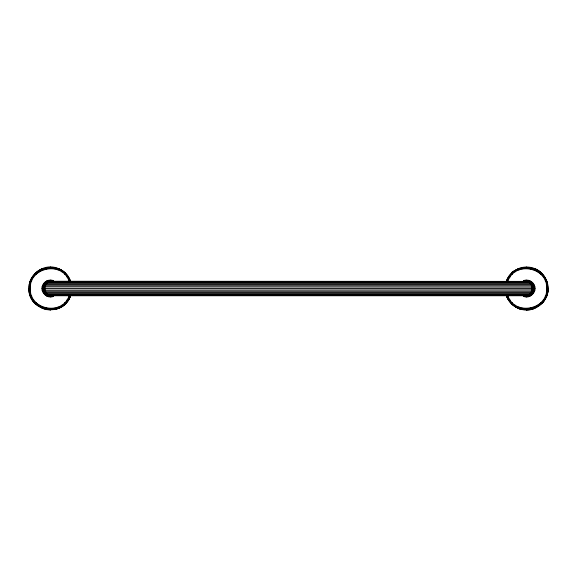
<?xml version="1.0" encoding="UTF-8"?>
<svg xmlns="http://www.w3.org/2000/svg" width="577" height="577" viewBox="0 0 577 577"><rect width="100%" height="100%" fill="white"/><g stroke="black" fill="none" stroke-linecap="round" stroke-linejoin="round"><path stroke-width="0.87" d="M526.599 295.777C531.677 295.857 535.067 290.346 533.263 285.738L43.737 285.738L42.619 285.276C39.561 291.803 47.098 299.34 53.625 296.282L53.351 295.626C39.611 300.422 39.611 276.578 53.351 281.374L53.625 280.718C49.485 278.936 44.278 281.093 42.619 285.276M42.619 291.724L43.737 291.262L533.263 291.262C535.131 289.524 531.691 285.803 534.381 285.276C537.439 291.803 529.902 299.34 523.375 296.282L523.649 295.626C537.389 300.422 537.389 276.578 523.649 281.374L523.375 280.718C527.515 278.936 532.722 281.093 534.381 285.276M533.559 288.5C533.523 291.515 531.258 295.64 527.782 295.172L49.218 295.172C44.631 295.561 41.876 289.531 43.679 285.716M28.85 288.5C28.54 275.395 41.811 264.504 54.606 267.36C61.551 268.795 67.545 273.722 70.307 280.256C69.86 280.436 69.413 280.624 68.966 280.811C61.862 260.833 29.218 267.324 30.3 288.5C29.218 309.676 61.862 316.167 68.966 296.189L70.243 296.722C62.33 318.115 28.143 311.566 28.85 288.5L30.3 288.5M42.143 290.144L533.675 289.906L533.819 288.5M548.078 288.5C548.417 301.612 535.196 312.503 522.394 309.633C515.449 308.205 509.455 303.278 506.693 296.744C507.14 296.564 507.587 296.376 508.034 296.189C515.138 316.167 547.782 309.676 546.7 288.5C547.782 267.324 515.138 260.833 508.034 280.811L506.693 280.256C508.914 275.085 513.184 270.945 518.377 268.658M506.945 296.643C515.982 320.033 552.946 308.818 547.465 284.353C543.923 263.768 514.136 261.734 506.693 280.256M512.39 274.291C508.647 272.171 517.612 269.827 518.355 268.593C523.62 266.495 529.585 266.495 534.85 268.593C545.611 272.871 551.013 286.12 546.513 296.744L545.171 296.189M46.196 309.633L46.477 308.212M54.325 268.788L54.606 267.36M522.675 308.212C523.029 312.986 512.275 304.303 511.359 303.74M524.955 296.758L525.178 295.64M530.523 268.788L530.79 267.432M48.756 296.758L48.995 295.583L526.462 295.583C528.215 296.549 530.443 293.304 531.28 295.503M51.822 281.36L52.045 280.242M528.243 280.242L527.955 281.417L51.901 281.28L47.639 281.828L47.177 280.718M43.398 293.181L44.681 292.51L530.999 292.51C537.137 291.529 532.052 280.292 526.599 281.223M45.72 281.497C46.78 283.79 40.873 287.346 43.737 291.262L43.181 288.5M47.617 281.771C40.917 284.584 42.965 295.936 50.401 295.777M534.857 286.856C532.268 287.447 532.629 281.641 529.188 281.828L47.812 281.828C41.58 284.223 42.496 294.45 49.117 295.583M527.883 295.583C535.954 294.234 534.735 280.891 526.527 281.28M29.333 284.31L30.559 280.278M43.737 285.738L43.405 289.906M533.033 291.262L533.509 289.906L531.698 293.606L45.302 293.606L44.443 294.458M44.04 285.738L43.484 287.094L43.484 289.906L45.302 293.606L43.484 289.906L43.967 291.262M42.15 308.406L42.712 307.072M47.177 296.282L47.639 295.172M58.089 269.928L58.645 268.593M518.355 308.406L518.911 307.072M523.519 281.064L526.599 280.451L529.823 280.718M534.288 269.928L534.85 268.593M528.02 281.36C536.307 281.915 535.564 296.729 526.599 295.72L50.401 295.72L46.355 294.551L45.72 295.503M51.851 281.194C48.129 280.653 44.119 283.271 43.484 287.094L45.302 283.394L531.698 283.394L532.557 282.542M44.609 292.51L43.888 291.262L46.391 294.508L530.609 294.508L533.105 291.262L532.391 292.51M69.384 296.362C62.121 316.787 28.749 310.152 29.853 288.5C28.749 266.848 62.121 260.213 69.384 280.638M69.759 296.52C61.826 317.393 28.785 310.815 29.449 288.5C28.785 266.185 61.826 259.607 69.759 280.48M70.055 296.643C62.006 317.833 28.453 311.162 29.124 288.5C28.453 265.838 62.006 259.167 70.055 280.357M68.317 300.473L70.307 296.744M507.241 280.48C515.174 259.607 548.215 266.185 547.551 288.5C548.215 310.815 515.174 317.393 507.241 296.52M507.616 280.638C514.879 260.213 548.251 266.848 547.147 288.5C548.251 310.152 514.879 316.787 507.616 296.362M39.236 305.211L38.428 306.416M61.566 271.789L62.374 270.584M514.67 306.358L515.434 305.211M531.28 281.497L530.609 282.492L532.456 284.49M537.764 271.789L538.572 270.584M541.839 303.74L544.457 300.437L543.31 299.665M532.456 292.51L529.333 295.172L526.599 295.72L526.599 296.924M44.537 284.49L46.528 282.492L49.117 281.417M35.161 303.74L36.185 302.709M64.61 274.291L65.641 273.26M511.41 303.69L512.39 302.709M540.815 274.291L541.789 273.31L538.536 270.642L534.821 268.658M45.482 283.394L47.732 281.828L50.076 281.417M526.599 295.72L529.26 295.172L531.446 293.606M35.211 273.31L38.464 270.642L42.179 268.658M65.59 303.69L62.33 306.358L58.623 308.342L54.591 309.568L54.325 308.212M32.485 300.473L33.69 299.665M67.112 277.335L68.317 276.527M508.683 300.473L509.888 299.665M533.602 283.819L532.65 284.454L44.4 284.49L43.398 283.819M544.284 276.679L543.31 277.335M530.465 294.508L527.955 295.583L525.979 295.72M48.764 281.828C41.739 284.411 43.931 295.994 51.44 295.72M30.487 296.744L31.829 296.189M545.171 280.811L546.513 280.256L547.739 284.295L547.147 284.411M49.326 281.417C42.006 282.636 42.006 294.364 49.326 295.583M527.342 295.583C535.68 294.198 534.035 280.523 525.56 281.28M527.674 295.583C534.994 294.364 534.994 282.636 527.674 281.417M48.944 281.194C39.467 282.665 42.532 298.078 51.851 295.806M53.481 295.936C39.142 300.942 39.142 276.058 53.481 281.064M534.85 308.406L530.79 309.568L526.599 309.979M30.689 292.424L29.261 292.705M547.667 284.31L546.311 284.576M42.143 286.856L533.739 287.079M51.44 281.28C42.965 280.523 41.32 294.198 49.658 295.583M525.099 295.72C533.422 296.023 534.684 282.716 526.462 281.417L50.538 281.417C42.316 282.716 43.578 296.023 51.901 295.72M525.56 295.72C533.84 296.008 535.081 282.73 526.924 281.417M50.401 281.28L49.023 281.417L50.689 281.28L50.401 280.076M50.401 281.223L48.995 281.417L48.756 280.242M524.955 280.242L525.149 281.194L529.448 281.619M526.462 281.417L529.26 281.828L531.518 283.394M532.319 284.49L533.105 285.738L531.698 283.394L533.509 287.094L532.319 284.49L530.393 282.492L46.355 282.449M41.977 288.5L535.023 288.5M546.7 288.5L548.15 288.5M44.681 284.49L43.888 285.738L45.302 283.394L44.443 282.542M525.149 295.806L526.599 295.951M50.401 309.979L46.21 309.568L42.179 308.342M44.537 292.51L47.732 295.172L50.401 295.72L50.401 296.924M45.482 293.606L47.667 295.172L50.401 295.72M526.311 281.28L529.297 281.828M49.045 295.583L51.021 295.72M533.675 289.906L534.857 290.144M547.465 292.647L546.311 292.424M29.261 284.295L30.689 284.576M523.519 295.936C532.924 300.307 539.423 284.62 529.679 281.064M48.995 295.583L46.535 294.508M533.263 291.262L534.381 291.724M30.487 280.256L31.829 280.811M529.383 281.771L530.645 282.449M58.623 268.658L62.33 270.642L65.59 273.31M529.188 281.828L530.393 282.492M533.602 293.181C531.266 292.092 535.297 289.171 533.675 287.094M32.485 276.527L33.69 277.335M68.259 300.437L67.112 299.665M508.741 276.563L509.888 277.335M531.698 293.606L532.557 294.458M540.815 302.709L541.789 303.69M35.161 273.26L36.185 274.291M64.61 302.709L65.641 303.74M32.543 300.437L35.211 303.69M515.434 271.789L514.778 270.815M537.764 305.211L538.572 306.416M38.428 270.584L39.236 271.789M61.566 305.211L62.374 306.416M506.757 296.722L508.741 300.437M529.361 295.172L529.823 296.282M518.355 268.593L518.911 269.928M534.288 307.072L534.821 308.342M42.15 268.593L42.712 269.928M58.089 307.072L58.645 308.406M30.559 296.722L29.333 292.69L28.922 288.5M532.96 285.738L533.357 287.094M51.822 295.64L52.045 296.758M522.394 267.36L522.675 268.788M530.523 308.212L530.804 309.633M528.106 296.066L528.243 296.758M46.196 267.36L46.477 268.788M526.599 266.949L526.599 268.399M526.599 280.076L526.599 281.28M526.599 308.601L526.599 310.051M50.401 266.949L50.401 268.399M50.401 308.601L50.401 310.051"/></g></svg>
